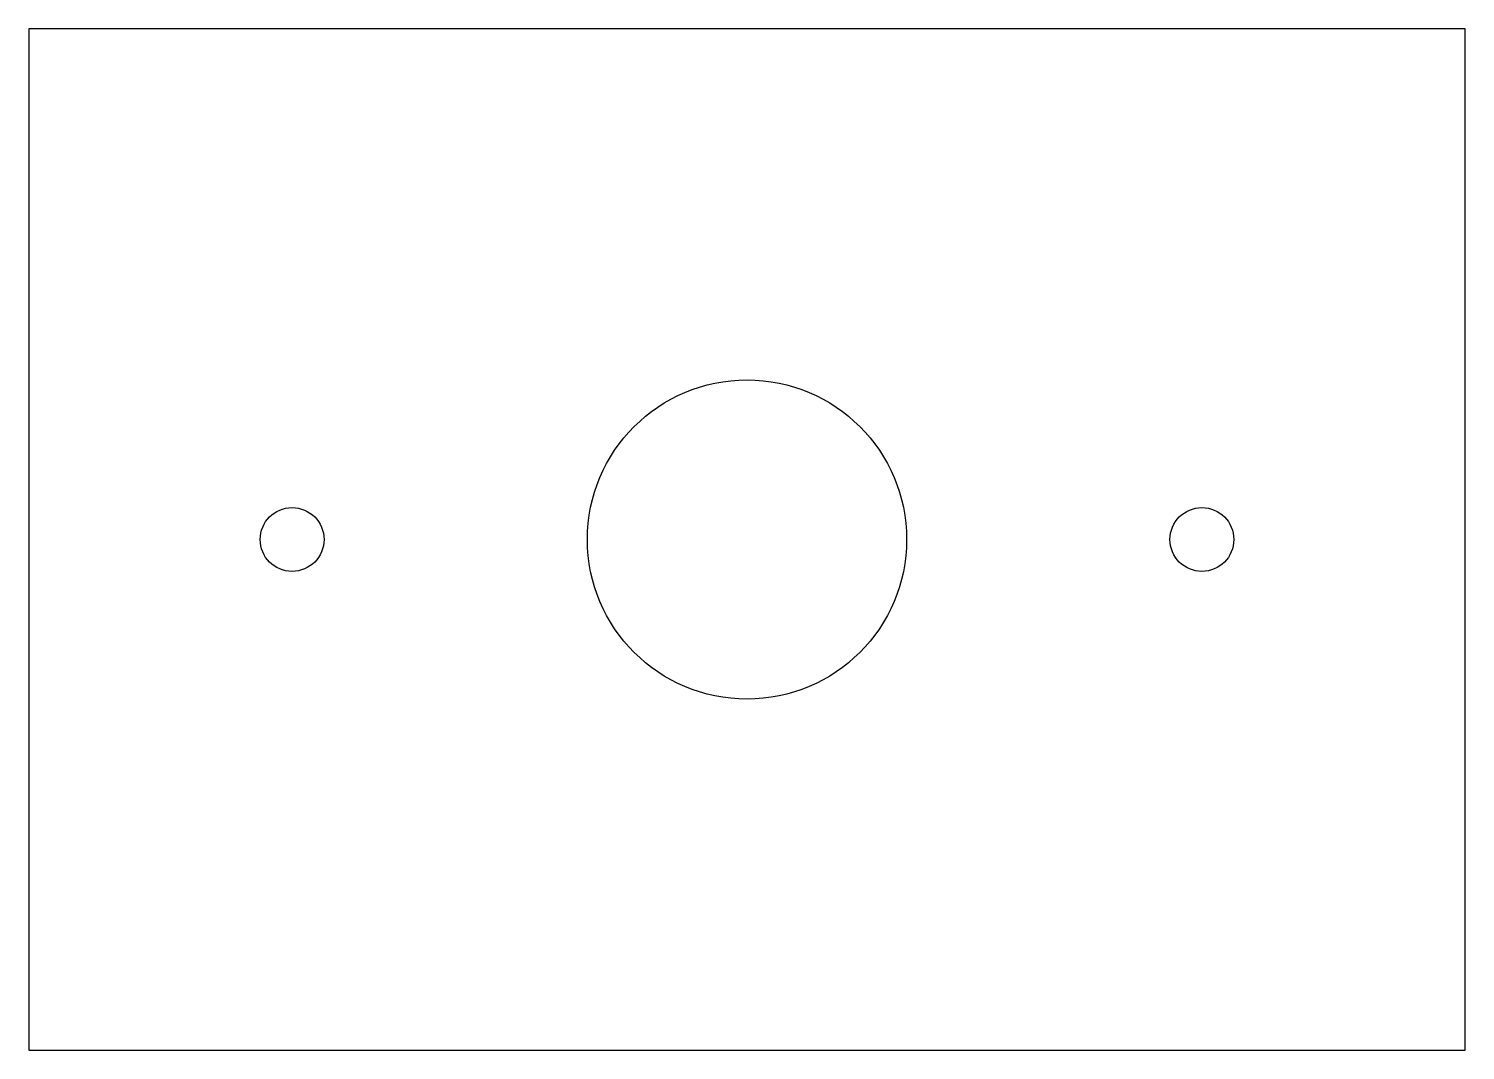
# Model space of a CAD drawing. Header units: millimetres. Extents: x 0 to 45, y 0 to 32.
import ezdxf

# ---------------------------------------------------------------- set-up
doc = ezdxf.new("R2010")
doc.units = ezdxf.units.MM
doc.layers.add('Pocket', color=7, linetype='CONTINUOUS')

msp = doc.modelspace()

# ---------------------------------------------------------------- linework, layer by layer
at = {"layer": 'Pocket'}
for p, q in [((0, 32), (0, 32, 3)), ((0, 32), (0, 0)), ((0, 32, 3), (0, 0, 3)), ((0, 32), (0, 0)), ((45, 32), (0, 32)), ((0, 32, 3), (0, 0, 3)), ((45, 32, 3), (0, 32, 3)), ((0, 32), (0, 32, 3)), ((45, 32), (0, 32)), ((45, 32, 3), (0, 32, 3)), ((45, 32), (45, 32, 3)), ((45, 0), (45, 32)), ((45, 0, 3), (45, 32, 3)), ((45, 0), (45, 32)), ((45, 0, 3), (45, 32, 3)), ((45, 32), (45, 32, 3)), ((9.25, 16, 3), (9.25, 16)), ((9.25, 16, 3), (9.25, 16)), ((27.5, 16, 3), (27.5, 16)), ((27.5, 16, 3), (27.5, 16)), ((37.75, 16, 3), (37.75, 16)), ((37.75, 16, 3), (37.75, 16)), ((0, 0), (0, 0, 3)), ((0, 0), (45, 0)), ((0, 0, 3), (45, 0, 3)), ((0, 0), (0, 0, 3)), ((0, 0), (45, 0)), ((0, 0, 3), (45, 0, 3)), ((45, 0), (45, 0, 3)), ((45, 0), (45, 0, 3))]:
    msp.add_line(p, q, dxfattribs=at)
for centre, radius in [((22.5, 16), 5), ((22.5, 16, 3), 5), ((22.5, 16, 3), 5), ((22.5, 16), 5), ((8.25, 16), 1), ((8.25, 16, 3), 1), ((8.25, 16, 3), 1), ((8.25, 16), 1), ((36.75, 16), 1), ((36.75, 16, 3), 1), ((36.75, 16, 3), 1), ((36.75, 16), 1)]:
    msp.add_circle(centre, radius, dxfattribs=at)

doc.saveas('drawing.dxf')
